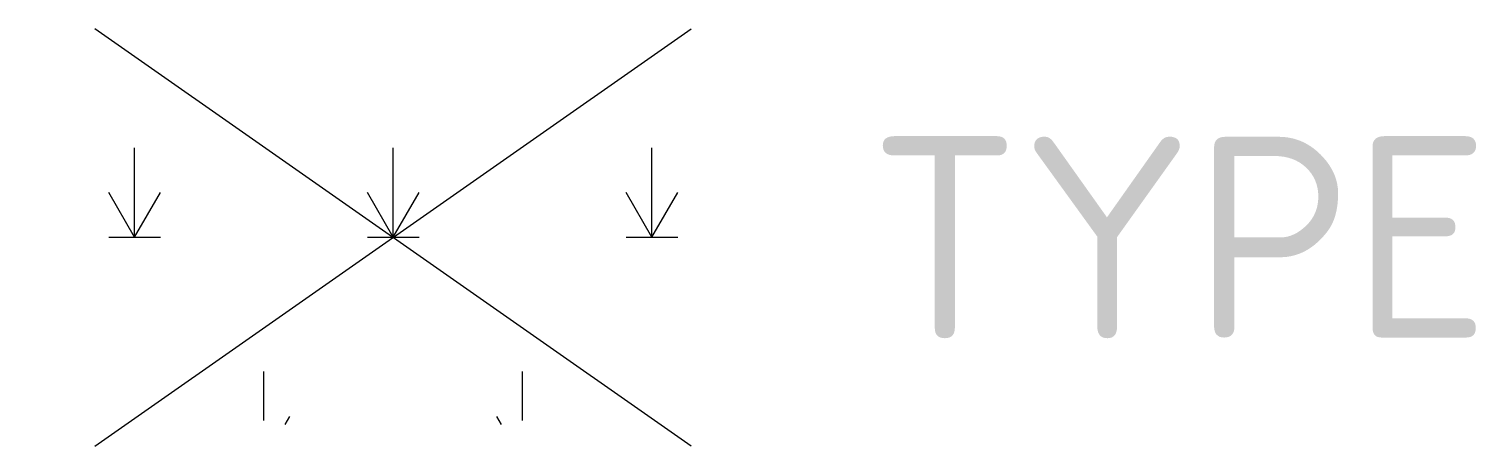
# Model space of a CAD drawing. Header units: metres. Extents: x -3.3 to 9.7, y -1.9 to 1.9.
import ezdxf
from ezdxf.enums import TextEntityAlignment as Align

# ---------------------------------------------------------------- set-up
doc = ezdxf.new("R2010")
doc.units = ezdxf.units.M
doc.layers.get('0').update_dxf_attribs({"lineweight": 25})
doc.styles.add('NLCS-ISO', font='NLCS-ISO.ttf')

msp = doc.modelspace()

# ---------------------------------------------------------------- hatches: boundary and pattern name
h = msp.add_hatch()
h.set_pattern_fill('AGR-RIETLAND-SO', color=256, scale=2, pattern_type=2)
h.set_pattern_definition([(0, (-0.231, 0), (1.1547, 2), [0.4619, -1.8475]), (60, (0, 0), (-1.1547, 2), [0.4619, -1.8475]), (90, (0, 0), (-1.1547, 2), [0.8, -3.2]), (120, (0, 0), (-2.3094, -5e-07), [0.4619, -1.8475])])
edge = h.paths.add_edge_path()
edge.add_ellipse((0, 0), major_axis=(-3.25, 0), ratio=0.538462, start_angle=0, end_angle=360, ccw=False)

# ---------------------------------------------------------------- linework, layer by layer
for p, q in [((-2.662, -1.864), (2.662, 1.864)), ((2.662, -1.864), (-2.662, 1.864))]:
    msp.add_line(p, q)

# ---------------------------------------------------------------- texts
at = {"style": 'NLCS-ISO'}
msp.add_attdef('TYPE', text='', height=1.8, dxfattribs=at).set_placement((4.25, 0), align=Align.MIDDLE_LEFT)

doc.saveas('drawing.dxf')
